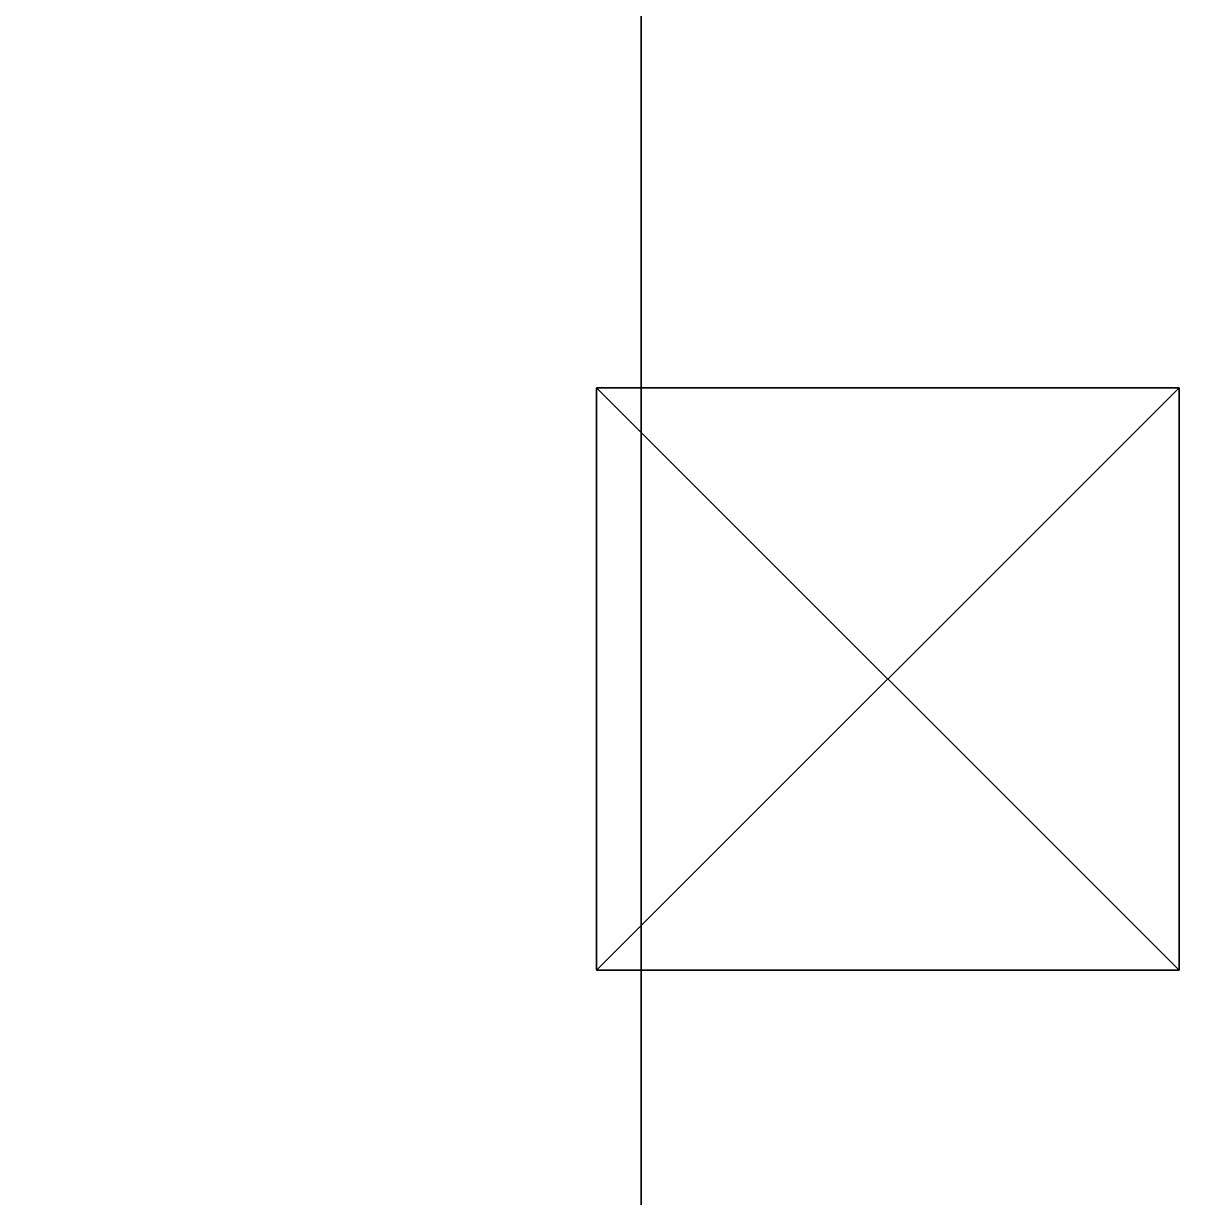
# Model space of a CAD drawing. Extents: x 0 to 4956, y -4930 to 0.
# Drawn here: x 2728.6 to 2758.95, y -4547.85 to -4517.62 of the extents above; entities that cross this region are included whole.
import ezdxf

# ---------------------------------------------------------------- set-up
doc = ezdxf.new("R2010")
doc.units = 0
for name, color, linetype in [('LAYER0', 7, 'CONTINUOUS'), ('LAYER1105', 253, 'CONTINUOUS'), ('LAYER1106', 253, 'CONTINUOUS'), ('LAYER1181', 7, 'CONTINUOUS'), ('LAYER836', 7, 'CONTINUOUS'), ('LAYER839', 7, 'CONTINUOUS'), ('LAYER842', 7, 'CONTINUOUS'), ('LAYER853', 7, 'CONTINUOUS')]:
    doc.layers.add(name, color=color, linetype=linetype)

msp = doc.modelspace()

# ---------------------------------------------------------------- linework, layer by layer
at = {"layer": 'LAYER0', "invisible_edges": 1}
for points in [[(4956, 0), (0, -4930), (0, 0), (4956, 0)], [(4956, -4930, 5), (0, 0, 5), (0, -4930, 5), (4956, -4930, 5)], [(0, 0, 5), (4956, -4930, 5), (4956, 0, 5), (0, 0, 5)], [(0, -4930), (4956, 0), (4956, -4930), (0, -4930)]]:
    msp.add_3dface(points, dxfattribs=at)
at = {"layer": 'LAYER1105'}
for points in [[(2743.35, -4542, 1870), (2743.35, -4542, 1885), (2743.35, -4527, 1870), (2743.35, -4542, 1870)], [(2743.35, -4527, 1870), (2743.35, -4542, 1885), (2743.35, -4527, 1885), (2743.35, -4527, 1870)], [(2758.35, -4542, 1870), (2743.35, -4542, 1870), (2758.35, -4527, 1870), (2758.35, -4542, 1870)], [(2758.35, -4527, 1870), (2743.35, -4542, 1870), (2743.35, -4527, 1870), (2758.35, -4527, 1870)], [(2758.35, -4527, 1870), (2743.35, -4527, 1870), (2758.35, -4527, 1885), (2758.35, -4527, 1870)], [(2758.35, -4527, 1885), (2743.35, -4527, 1870), (2743.35, -4527, 1885), (2758.35, -4527, 1885)], [(2758.35, -4527, 1885), (2743.35, -4527, 1885), (2758.35, -4542, 1885), (2758.35, -4527, 1885)], [(2758.35, -4542, 1885), (2743.35, -4527, 1885), (2743.35, -4542, 1885), (2758.35, -4542, 1885)], [(2758.35, -4527, 1870), (2758.35, -4527, 1885), (2758.35, -4542, 1870), (2758.35, -4527, 1870)], [(2758.35, -4542, 1870), (2758.35, -4527, 1885), (2758.35, -4542, 1885), (2758.35, -4542, 1870)], [(2758.35, -4542, 1870), (2758.35, -4542, 1885), (2743.35, -4542, 1870), (2758.35, -4542, 1870)], [(2743.35, -4542, 1870), (2758.35, -4542, 1885), (2743.35, -4542, 1885), (2743.35, -4542, 1870)]]:
    msp.add_3dface(points, dxfattribs=at)
at = {"layer": 'LAYER1106'}
for points in [[(2743.35, -4542, 1870), (2743.35, -4542, 1885), (2743.35, -4527, 1870), (2743.35, -4542, 1870)], [(2743.35, -4527, 1870), (2743.35, -4542, 1885), (2743.35, -4527, 1885), (2743.35, -4527, 1870)], [(2758.35, -4542, 1870), (2743.35, -4542, 1870), (2758.35, -4527, 1870), (2758.35, -4542, 1870)], [(2758.35, -4527, 1870), (2743.35, -4542, 1870), (2743.35, -4527, 1870), (2758.35, -4527, 1870)], [(2758.35, -4527, 1870), (2743.35, -4527, 1870), (2758.35, -4527, 1885), (2758.35, -4527, 1870)], [(2758.35, -4527, 1885), (2743.35, -4527, 1870), (2743.35, -4527, 1885), (2758.35, -4527, 1885)], [(2758.35, -4527, 1885), (2743.35, -4527, 1885), (2758.35, -4542, 1885), (2758.35, -4527, 1885)], [(2758.35, -4542, 1885), (2743.35, -4527, 1885), (2743.35, -4542, 1885), (2758.35, -4542, 1885)], [(2758.35, -4527, 1870), (2758.35, -4527, 1885), (2758.35, -4542, 1870), (2758.35, -4527, 1870)], [(2758.35, -4542, 1870), (2758.35, -4527, 1885), (2758.35, -4542, 1885), (2758.35, -4542, 1870)], [(2758.35, -4542, 1870), (2758.35, -4542, 1885), (2743.35, -4542, 1870), (2758.35, -4542, 1870)], [(2743.35, -4542, 1870), (2758.35, -4542, 1885), (2743.35, -4542, 1885), (2743.35, -4542, 1870)]]:
    msp.add_3dface(points, dxfattribs=at)
at = {"layer": 'LAYER1181', "invisible_edges": 1}
for points in [[(3528.5, -4785.4, 1989), (2744.5, -4310, 1989), (2744.5, -4785.4, 1989), (3528.5, -4785.4, 1989)], [(2744.5, -4310, 1989), (3528.5, -4785.4, 1989), (3528.5, -4310, 1989), (2744.5, -4310, 1989)], [(2744.5, -4785.4, 1971), (2744.5, -4310, 1989), (2744.5, -4310, 1971), (2744.5, -4785.4, 1971)], [(2744.5, -4310, 1989), (2744.5, -4785.4, 1971), (2744.5, -4785.4, 1989), (2744.5, -4310, 1989)], [(3528.5, -4310, 1971), (2744.5, -4785.4, 1971), (2744.5, -4310, 1971), (3528.5, -4310, 1971)], [(2744.5, -4785.4, 1971), (3528.5, -4310, 1971), (3528.5, -4785.4, 1971), (2744.5, -4785.4, 1971)]]:
    msp.add_3dface(points, dxfattribs=at)
at = {"layer": 'LAYER836', "invisible_edges": 1}
for points in [[(3528.5, -4785.4, 871), (2744.5, -4310, 871), (2744.5, -4785.4, 871), (3528.5, -4785.4, 871)], [(2744.5, -4310, 871), (3528.5, -4785.4, 871), (3528.5, -4310, 871), (2744.5, -4310, 871)], [(2744.5, -4785.4, 853), (2744.5, -4310, 871), (2744.5, -4310, 853), (2744.5, -4785.4, 853)], [(2744.5, -4310, 871), (2744.5, -4785.4, 853), (2744.5, -4785.4, 871), (2744.5, -4310, 871)], [(3528.5, -4310, 853), (2744.5, -4785.4, 853), (2744.5, -4310, 853), (3528.5, -4310, 853)], [(2744.5, -4785.4, 853), (3528.5, -4310, 853), (3528.5, -4785.4, 853), (2744.5, -4785.4, 853)]]:
    msp.add_3dface(points, dxfattribs=at)
at = {"layer": 'LAYER839', "invisible_edges": 1}
for points in [[(2744.5, -4810, 5), (2726.5, -4250, 5), (2744.5, -4250, 5), (2744.5, -4810, 5)], [(2726.5, -4250, 5), (2744.5, -4810, 5), (2726.5, -4810, 5), (2726.5, -4250, 5)], [(2726.5, -4810, 2545), (2744.5, -4250, 2545), (2726.5, -4250, 2545), (2726.5, -4810, 2545)], [(2744.5, -4250, 2545), (2726.5, -4810, 2545), (2744.5, -4810, 2545), (2744.5, -4250, 2545)], [(2744.5, -4250, 2545), (2744.5, -4810, 5), (2744.5, -4250, 5), (2744.5, -4250, 2545)], [(2744.5, -4810, 5), (2744.5, -4250, 2545), (2744.5, -4810, 2545), (2744.5, -4810, 5)]]:
    msp.add_3dface(points, dxfattribs=at)
at = {"layer": 'LAYER842', "invisible_edges": 1}
for points in [[(2744.5, -4810, 85), (3528.5, -4250, 85), (3528.5, -4810, 85), (2744.5, -4810, 85)], [(3528.5, -4250, 85), (2744.5, -4810, 85), (2744.5, -4250, 85), (3528.5, -4250, 85)], [(2744.5, -4810, 85), (2744.5, -4250, 103), (2744.5, -4250, 85), (2744.5, -4810, 85)], [(2744.5, -4250, 103), (2744.5, -4810, 85), (2744.5, -4810, 103), (2744.5, -4250, 103)], [(2744.5, -4250, 103), (3528.5, -4810, 103), (3528.5, -4250, 103), (2744.5, -4250, 103)], [(3528.5, -4810, 103), (2744.5, -4250, 103), (2744.5, -4810, 103), (3528.5, -4810, 103)]]:
    msp.add_3dface(points, dxfattribs=at)
at = {"layer": 'LAYER853', "invisible_edges": 1}
for points in [[(3528.5, -4810, 2544), (2744.5, -4250, 2544), (2744.5, -4810, 2544), (3528.5, -4810, 2544)], [(2744.5, -4250, 2544), (3528.5, -4810, 2544), (3528.5, -4250, 2544), (2744.5, -4250, 2544)], [(2744.5, -4810, 2526), (2744.5, -4250, 2544), (2744.5, -4250, 2526), (2744.5, -4810, 2526)], [(2744.5, -4250, 2544), (2744.5, -4810, 2526), (2744.5, -4810, 2544), (2744.5, -4250, 2544)], [(3528.5, -4250, 2526), (2744.5, -4810, 2526), (2744.5, -4250, 2526), (3528.5, -4250, 2526)], [(2744.5, -4810, 2526), (3528.5, -4250, 2526), (3528.5, -4810, 2526), (2744.5, -4810, 2526)]]:
    msp.add_3dface(points, dxfattribs=at)

doc.saveas('drawing.dxf')
